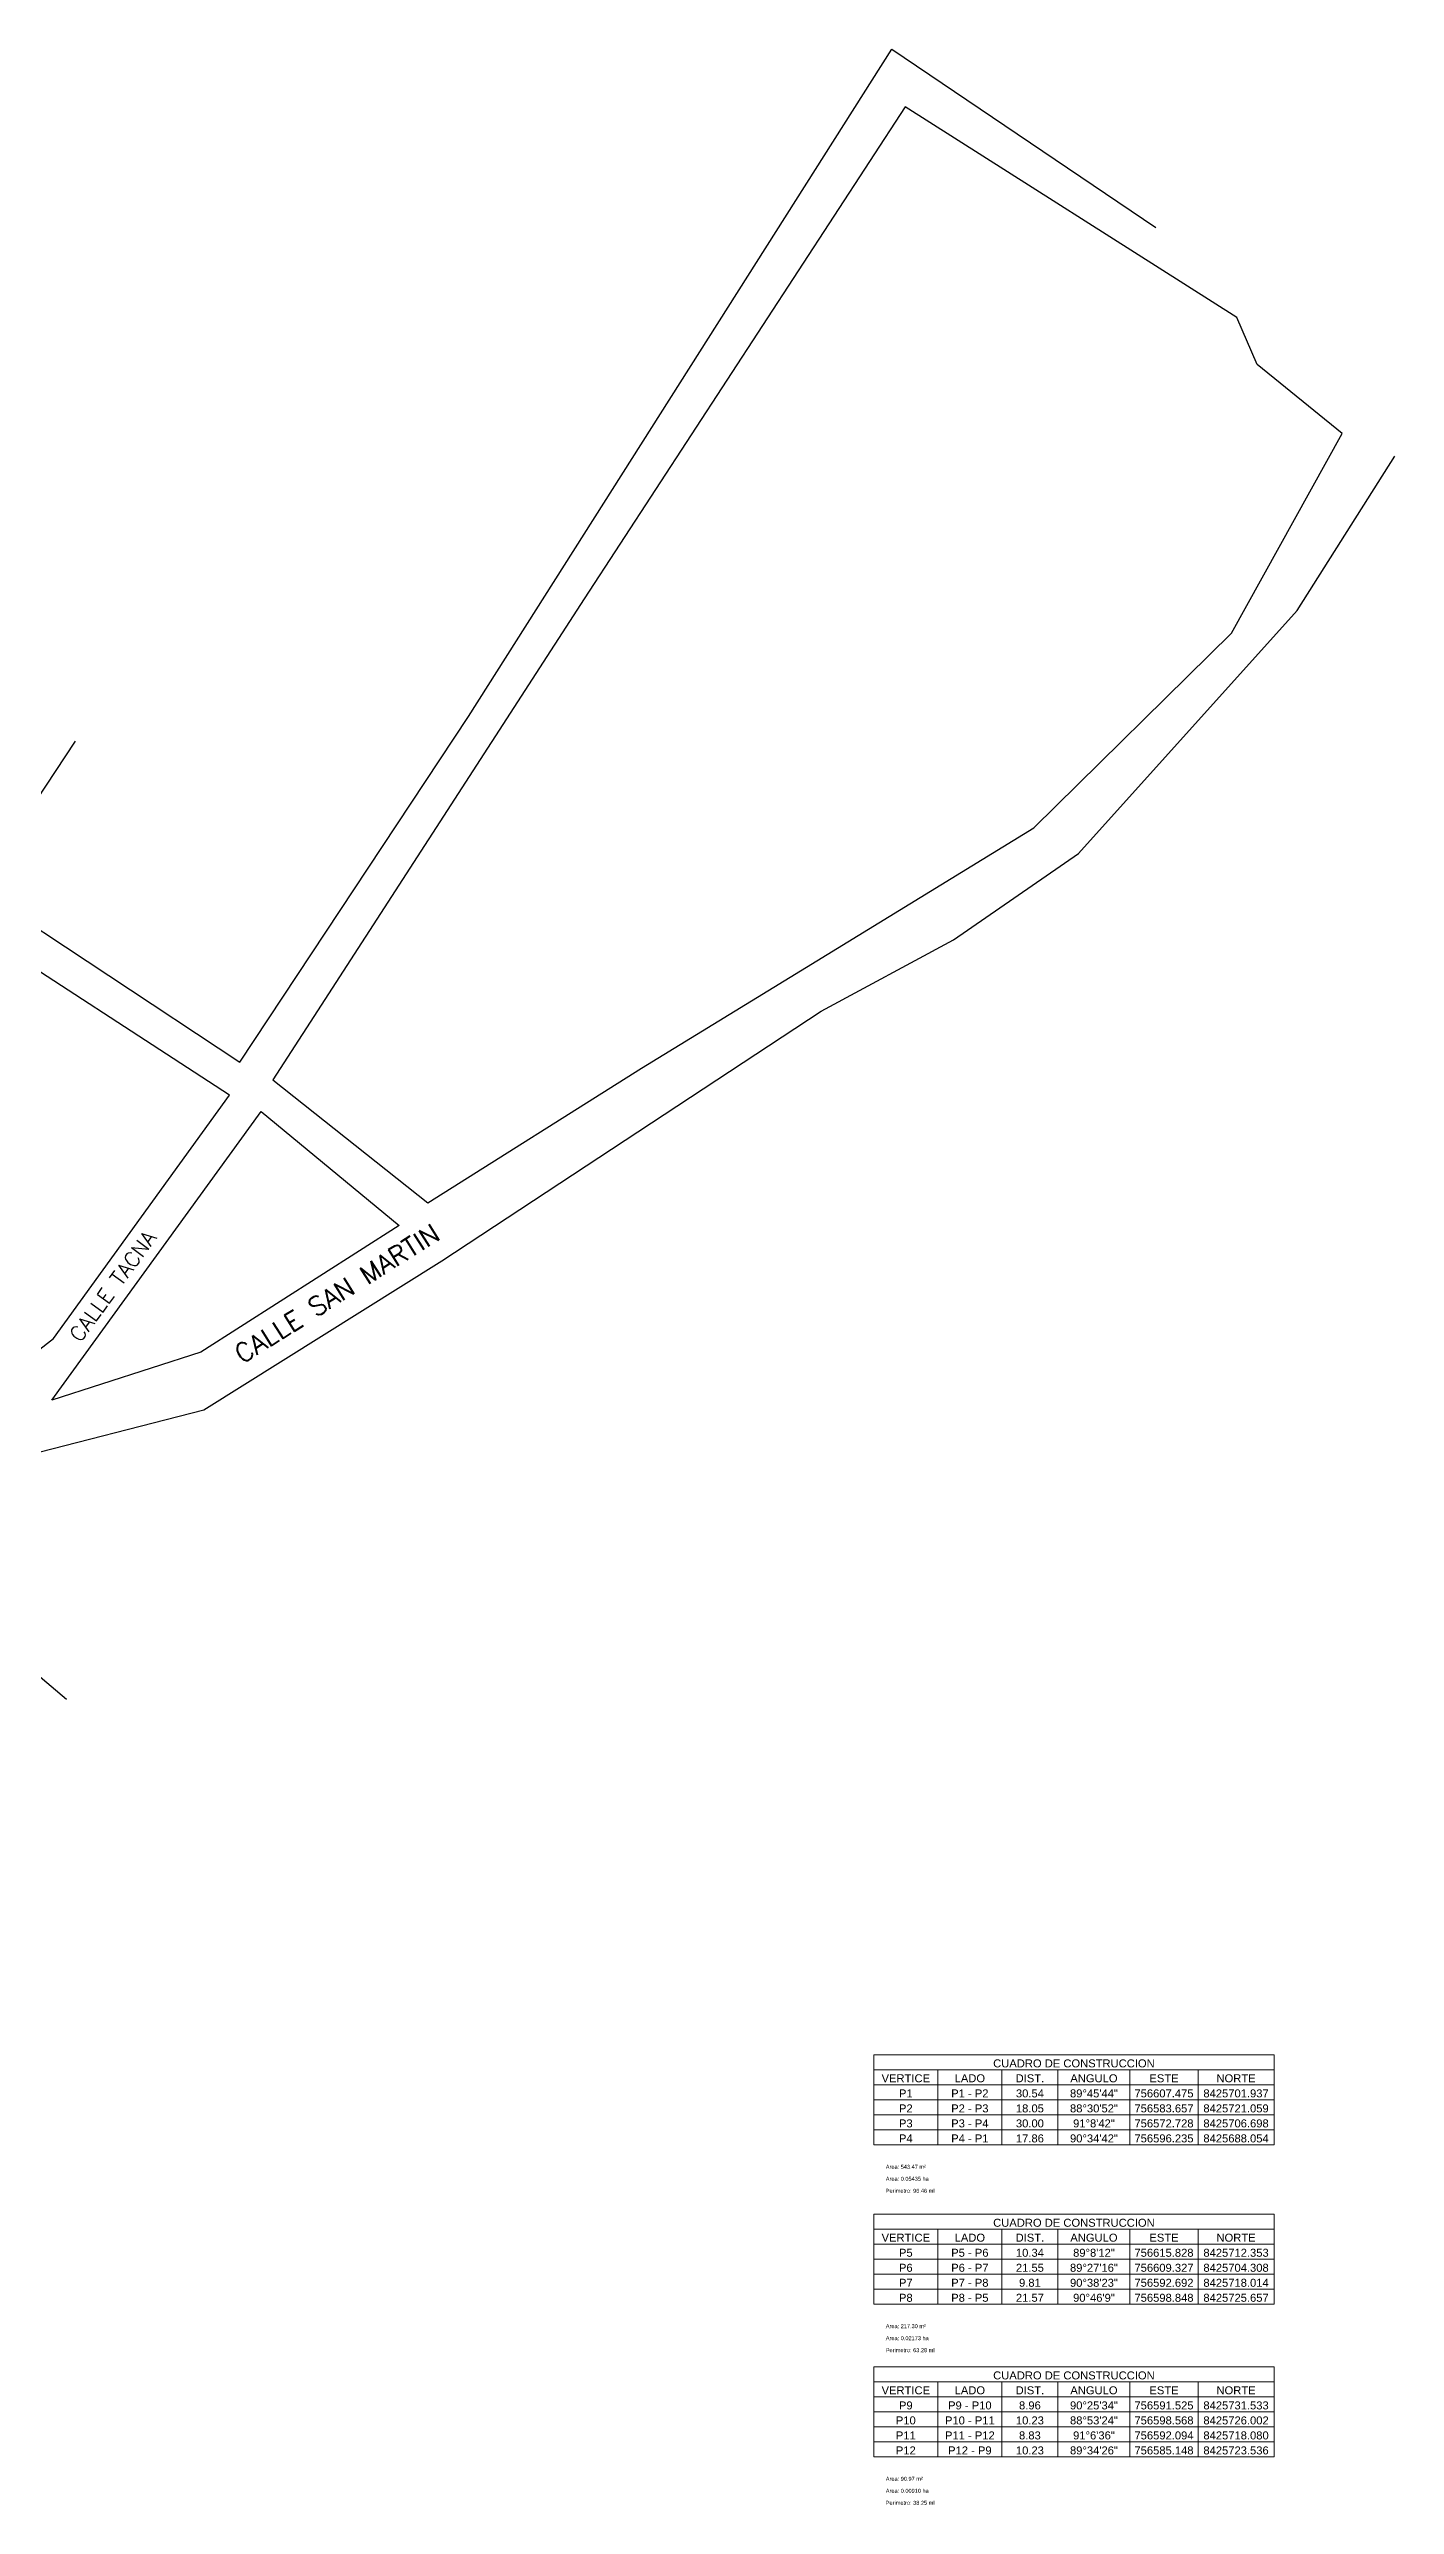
# Model space of a CAD drawing. Header units: metres. Extents: x 756359 to 758214, y 8425508 to 8426351.
# Drawn here: x 756686.2 to 756854.3, y 8425572.5 to 8425879.4 of the extents above; entities that cross this region are included whole.
import ezdxf
from ezdxf.enums import TextEntityAlignment as Align

# ---------------------------------------------------------------- set-up
doc = ezdxf.new("R2010")
doc.units = ezdxf.units.M
doc.layers.add('CUADROS', color=9, linetype='Continuous', lineweight=20)
doc.layers.add('Texto calles', color=7, linetype='Continuous', lineweight=18)
doc.styles.add('CUADROS', font='arial.ttf')
doc.styles.get("Standard").update_dxf_attribs({"font": 'simplex.shx'})

# ---------------------------------------------------------------- blocks, each defined once
blk = doc.blocks.new('CC-C')
at = {"layer": 'CUADROS'}
for p, q in [((0, 0), (0, 7.5)), ((0, 7.5), (100, 7.5)), ((100, 0), (100, 7.5)), ((0, 3.75), (100, 3.75)), ((0, 0), (100, 0)), ((16, 0), (16, 3.75)), ((32, 0), (32, 3.75)), ((46, 0), (46, 3.75)), ((64, 0), (64, 3.75)), ((81, 0), (81, 3.75))]:
    blk.add_line(p, q, dxfattribs=at)
at = {"layer": 'CUADROS', "style": 'CUADROS'}
blk.add_text('CUADRO DE CONSTRUCCION', height=2, dxfattribs=at).set_placement((50, 3.75), align=Align.BOTTOM_CENTER)
for s, p in [('VERTICE', (8, 0.625)), ('LADO', (24, 0.625)), ('DIST.', (39, 0.625)), ('ANGULO', (55, 0.625)), ('ESTE', (72.5, 0.625)), ('NORTE', (90.5, 0.625))]:
    blk.add_text(s, height=2, dxfattribs=at).set_placement(p, align=Align.CENTER)
blk = doc.blocks.new('CC-Cuerpo')
at = {"layer": 'CUADROS'}
for p, q in [((0, 0), (0, 3.75)), ((0, 3.75), (100, 3.75)), ((0, 0), (100, 0)), ((16, 0), (16, 3.75)), ((32, 0), (32, 3.75)), ((46, 0), (46, 3.75)), ((64, 0), (64, 3.75)), ((81, 0), (81, 3.75)), ((100, 0), (100, 3.75))]:
    blk.add_line(p, q, dxfattribs=at)
at = {"layer": 'CUADROS', "style": 'CUADROS'}
for tag, p in [('V', (8, 0)), ('L', (24, 0)), ('D', (39, 0)), ('ANG', (55, 0)), ('X', (72.5, 0)), ('Y', (90.5, 0))]:
    blk.add_attdef(tag, text='', height=2, dxfattribs=at).set_placement(p, align=Align.BOTTOM_CENTER)

msp = doc.modelspace()

# ---------------------------------------------------------------- linework, layer by layer
at = {"flags": 128}
for points in [[(756738.63, 8425796.005), (756791.495, 8425879.399), (756824.466, 8425857.108)], [(756668.683, 8425689.882), (756681.852, 8425703.248), (756705.558, 8425709.324), (756735.306, 8425727.967), (756782.68, 8425759.182), (756799.189, 8425768.067), (756814.82, 8425778.878), (756842.139, 8425809.248), (756854.33, 8425828.543)], [(756689.492, 8425792.918), (756677.283, 8425774.444), (756710.063, 8425752.78), (756738.63, 8425796.005)], [(756668.683, 8425689.882), (756688.391, 8425673.187)]]:
    msp.add_lwpolyline(points, dxfattribs=at)
for points in [[(756714.162, 8425750.596), (756733.541, 8425735.21), (756760.23, 8425752.035), (756780.827, 8425764.654), (756809.251, 8425782.067), (756833.916, 8425806.415), (756847.766, 8425831.347), (756837.135, 8425839.981), (756834.588, 8425845.847), (756793.171, 8425872.192), (756753.062, 8425810.681)], [(756675.436, 8425770.307), (756626.342, 8425716.246), (756646.55, 8425707.833), (756657.333, 8425706.146), (756671.221, 8425706.146), (756686.788, 8425718.253), (756708.752, 8425748.666)], [(756712.734, 8425746.611), (756729.965, 8425732.379), (756705.19, 8425716.554), (756686.574, 8425710.529)]]:
    msp.add_lwpolyline(points, close=True, dxfattribs=at)

# ---------------------------------------------------------------- block references
at = {"layer": 'CUADROS', "xscale": 0.5, "yscale": 0.5, "zscale": 0.5}
for p in [(756789.242, 8425624.981), (756789.242, 8425605.063), (756789.242, 8425585.985)]:
    msp.add_blockref('CC-C', p, dxfattribs=at)
for p, values in [((756789.242, 8425623.106), {'V': 'P1', 'L': 'P1 - P2', 'D': '30.54', 'ANG': '89°45\'44"', 'X': '756607.475', 'Y': '8425701.937'}), ((756789.242, 8425621.231), {'V': 'P2', 'L': 'P2 - P3', 'D': '18.05', 'ANG': '88°30\'52"', 'X': '756583.657', 'Y': '8425721.059'}), ((756789.242, 8425619.356), {'V': 'P3', 'L': 'P3 - P4', 'D': '30.00', 'ANG': '91°8\'42"', 'X': '756572.728', 'Y': '8425706.698'}), ((756789.242, 8425617.481), {'V': 'P4', 'L': 'P4 - P1', 'D': '17.86', 'ANG': '90°34\'42"', 'X': '756596.235', 'Y': '8425688.054'}), ((756789.242, 8425603.188), {'V': 'P5', 'L': 'P5 - P6', 'D': '10.34', 'ANG': '89°8\'12"', 'X': '756615.828', 'Y': '8425712.353'}), ((756789.242, 8425601.313), {'V': 'P6', 'L': 'P6 - P7', 'D': '21.55', 'ANG': '89°27\'16"', 'X': '756609.327', 'Y': '8425704.308'}), ((756789.242, 8425599.438), {'V': 'P7', 'L': 'P7 - P8', 'D': '9.81', 'ANG': '90°38\'23"', 'X': '756592.692', 'Y': '8425718.014'}), ((756789.242, 8425597.563), {'V': 'P8', 'L': 'P8 - P5', 'D': '21.57', 'ANG': '90°46\'9"', 'X': '756598.848', 'Y': '8425725.657'}), ((756789.242, 8425584.11), {'V': 'P9', 'L': 'P9 - P10', 'D': '8.96', 'ANG': '90°25\'34"', 'X': '756591.525', 'Y': '8425731.533'}), ((756789.242, 8425582.235), {'V': 'P10', 'L': 'P10 - P11', 'D': '10.23', 'ANG': '88°53\'24"', 'X': '756598.568', 'Y': '8425726.002'}), ((756789.242, 8425580.36), {'V': 'P11', 'L': 'P11 - P12', 'D': '8.83', 'ANG': '91°6\'36"', 'X': '756592.094', 'Y': '8425718.080'}), ((756789.242, 8425578.485), {'V': 'P12', 'L': 'P12 - P9', 'D': '10.23', 'ANG': '89°34\'26"', 'X': '756585.148', 'Y': '8425723.536'})]:
    msp.add_blockref('CC-Cuerpo', p, dxfattribs=at).add_auto_attribs(values)

# ---------------------------------------------------------------- texts
at = {"layer": 'CUADROS', "ltscale": 0.5, "style": 'CUADROS'}
for s, p in [('Area: 543.47 m²', (756790.742, 8425614.481)), ('Area: 0.05435 ha', (756790.742, 8425612.981)), ('Perimetro: 96.46 ml', (756790.742, 8425611.481)), ('Area: 217.30 m²', (756790.742, 8425594.563)), ('Area: 0.02173 ha', (756790.742, 8425593.063)), ('Perimetro: 63.28 ml', (756790.742, 8425591.563)), ('Area: 90.97 m²', (756790.742, 8425575.485)), ('Area: 0.00910 ha', (756790.742, 8425573.985)), ('Perimetro: 38.25 ml', (756790.742, 8425572.485))]:
    msp.add_text(s, height=0.5, dxfattribs=at).set_placement(p)
at = {"layer": 'Texto calles'}
for s, height, rotation, p in [('CALLE SAN MARTIN', 2.34375, 32.27529, (756710.35, 8425715.039)), ('CALLE TACNA', 1.875, 53.953, (756690.133, 8425717.662))]:
    msp.add_text(s, height=height, rotation=rotation, dxfattribs=at).set_placement(p)

doc.saveas('drawing.dxf')
